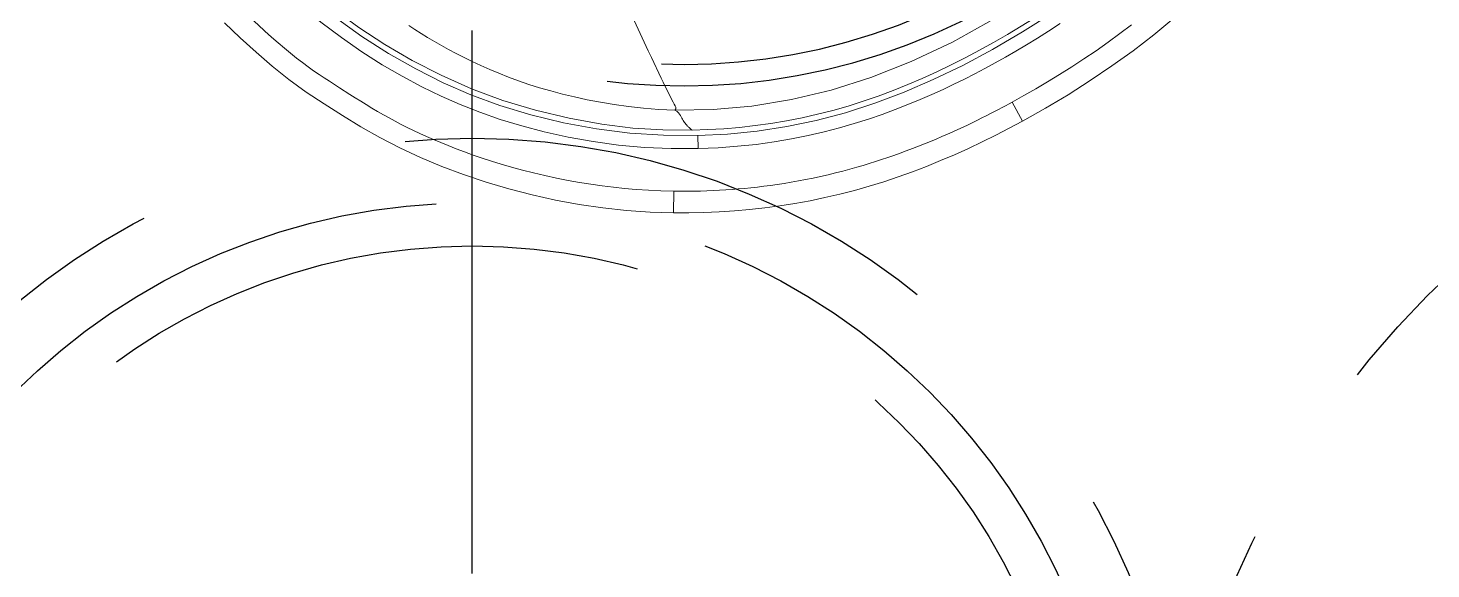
# Model space of a CAD drawing. Header units: inches. Extents: x 160917 to 162189, y -51061 to -50161.
# Drawn here: x 161499.13 to 161531.65, y -50403.71 to -50391.16 of the extents above; entities that cross this region are included whole.
import ezdxf

# ---------------------------------------------------------------- set-up
doc = ezdxf.new("R2010")
doc.units = ezdxf.units.IN
doc.header["$LTSCALE"] = 2
doc.header["$MEASUREMENT"] = 0
doc.linetypes.add('CENTER', pattern=[50.8, 31.75, -6.35, 6.35, -6.35])
doc.linetypes.add('HIDDEN', pattern=[9.525, 6.35, -3.175])
doc.layers.get('0').update_dxf_attribs({"linetype": 'CONTINUOUS'})
doc.layers.add('PRODUCT', color=1, linetype='CONTINUOUS', lineweight=15)
doc.layers.add('SP', color=3, linetype='CONTINUOUS')

# ---------------------------------------------------------------- blocks, each defined once
blk = doc.blocks.new('20160825.182511')
at = {"color": 8, "linetype": 'HIDDEN'}
blk.add_circle((0, 0), 16.5, dxfattribs=at)
at = {"layer": 'SP', "linetype": 'CENTER', "ltscale": 0.25}
blk.add_line((0, -19), (0, 19), dxfattribs=at)
at = {"layer": 'SP', "linetype": 'HIDDEN'}
for radius in [15, 14]:
    blk.add_circle((0, 0), radius, dxfattribs=at)
blk = doc.blocks.new('20160903.101622')
at = {"color": 8, "linetype": 'HIDDEN', "ltscale": 0.8}
blk.add_line((-13.128, -0.67), (5.121, -0.67), dxfattribs=at)
for centre, radius, start, end in [((-13.128, -3.67), 3, 90, 142.5048), ((-13.128, -3.67), 3, 90, 142.5048), ((-12.003, -4.67), 4, 90, 143.1301), ((3.997, -4.67), 4, 36.8699, 90), ((5.121, -3.67), 3, 37.4952, 90), ((-4.003, -10.67), 14.5, 142.5048, 37.4952), ((-4.003, -10.67), 14, 143.1301, 36.8699)]:
    blk.add_arc(centre, radius, start, end, dxfattribs=at)

msp = doc.modelspace()

# ---------------------------------------------------------------- linework, layer by layer
at = {"color": 8, "linetype": 'HIDDEN', "ltscale": 0.7}
msp.add_circle((161546.428, -50412.211), 21, dxfattribs=at)
at = {"layer": 'PRODUCT', "linetype": 'ByBlock'}
for p, q in [((161513.508, -50391.689), (161513.182, -50390.978)), ((161506.347, -50392.544), (161506.589, -50392.699)), ((161522.188, -50393.315), (161521.945, -50392.875)), ((161514.891, -50393.513), (161514.523, -50393.523)), ((161514.666, -50393.954), (161514.659, -50393.653)), ((161514.091, -50395.444), (161514.101, -50394.942))]:
    msp.add_line(p, q, dxfattribs=at)
for points in [[(161514.523, -50393.523), (161513.848, -50393.522), (161513.15, -50393.476), (161512.43, -50393.385), (161511.673, -50393.246), (161510.894, -50393.063), (161510.135, -50392.837), (161509.408, -50392.566), (161508.703, -50392.253), (161508.03, -50391.91), (161507.396, -50391.542), (161506.794, -50391.145), (161506.217, -50390.718), (161505.661, -50390.261), (161505.128, -50389.774), (161504.62, -50389.257)], [(161504.258, -50389.502), (161504.635, -50389.896), (161505.036, -50390.279), (161505.459, -50390.652), (161505.914, -50391.021), (161506.391, -50391.38), (161506.867, -50391.711), (161507.334, -50392.007), (161507.8, -50392.276), (161508.26, -50392.52), (161508.705, -50392.737), (161509.143, -50392.93), (161509.599, -50393.108), (161510.077, -50393.275), (161510.574, -50393.427), (161511.095, -50393.563), (161511.649, -50393.685), (161512.228, -50393.791), (161512.821, -50393.872), (161513.423, -50393.925), (161514.038, -50393.952), (161514.666, -50393.954)], [(161503.336, -50389.959), (161503.487, -50390.121), (161503.642, -50390.283), (161503.801, -50390.446), (161503.966, -50390.611), (161504.135, -50390.776), (161504.301, -50390.935), (161504.462, -50391.086), (161504.62, -50391.23), (161504.774, -50391.367), (161504.924, -50391.498), (161505.07, -50391.623), (161505.213, -50391.741), (161505.352, -50391.852), (161505.488, -50391.956), (161505.62, -50392.055), (161505.748, -50392.146), (161505.873, -50392.232), (161505.995, -50392.314), (161506.113, -50392.393), (161506.347, -50392.544)], [(161514.658, -50393.653), (161513.862, -50393.645), (161513.078, -50393.593), (161512.307, -50393.498), (161511.54, -50393.356), (161510.785, -50393.171), (161510.064, -50392.952), (161509.391, -50392.705), (161508.751, -50392.424), (161508.12, -50392.104), (161507.488, -50391.747), (161506.865, -50391.351), (161506.252, -50390.909), (161505.65, -50390.417), (161505.058, -50389.879)], [(161514.124, -50393.059), (161515.009, -50393.047), (161515.912, -50392.969), (161516.828, -50392.818), (161517.745, -50392.595), (161518.664, -50392.302), (161519.604, -50391.935), (161520.562, -50391.481), (161521.526, -50390.946), (161522.486, -50390.318)], [(161522.784, -50390.717), (161522.471, -50390.919), (161522.154, -50391.115), (161521.835, -50391.306), (161521.512, -50391.492), (161521.186, -50391.672), (161520.858, -50391.845), (161520.528, -50392.012), (161520.196, -50392.172), (161519.861, -50392.324), (161519.523, -50392.47), (161519.182, -50392.608), (161518.838, -50392.737), (161518.49, -50392.856), (161518.14, -50392.966), (161517.787, -50393.067), (161517.431, -50393.158), (161517.073, -50393.239), (161516.713, -50393.31), (161516.351, -50393.37), (161515.988, -50393.421), (161515.623, -50393.462), (161515.258, -50393.492), (161514.891, -50393.513)], [(161514.091, -50395.444), (161513.548, -50395.426), (161513.003, -50395.388), (161512.457, -50395.328), (161511.908, -50395.248), (161511.358, -50395.147), (161510.814, -50395.027), (161510.276, -50394.888), (161509.745, -50394.73), (161509.225, -50394.555), (161508.718, -50394.366), (161508.223, -50394.16), (161507.745, -50393.938), (161507.287, -50393.699), (161506.845, -50393.445), (161506.414, -50393.182), (161505.991, -50392.916), (161505.578, -50392.642), (161505.177, -50392.352), (161504.79, -50392.043), (161504.414, -50391.719), (161504.044, -50391.383), (161503.679, -50391.035)], [(161522.891, -50390.804), (161522.187, -50391.248), (161521.49, -50391.654), (161520.798, -50392.023), (161520.114, -50392.354), (161519.437, -50392.647), (161518.759, -50392.903), (161518.08, -50393.12), (161517.401, -50393.299), (161516.72, -50393.442), (161516.035, -50393.549), (161515.348, -50393.619), (161514.658, -50393.653)], [(161525.695, -50390.929), (161525.23, -50391.315), (161524.751, -50391.684), (161524.258, -50392.037), (161523.755, -50392.377), (161523.243, -50392.703), (161522.721, -50393.016), (161522.188, -50393.315)], [(161507.959, -50391.095), (161508.098, -50391.187), (161508.242, -50391.28), (161508.392, -50391.373), (161508.548, -50391.467), (161508.71, -50391.561), (161508.879, -50391.656), (161509.055, -50391.75), (161509.237, -50391.844), (161509.428, -50391.936), (161509.625, -50392.028), (161509.831, -50392.118), (161510.045, -50392.207), (161510.267, -50392.295), (161510.498, -50392.38), (161510.737, -50392.463), (161510.987, -50392.542), (161511.247, -50392.616), (161511.518, -50392.687), (161511.799, -50392.755), (161512.093, -50392.819), (161512.399, -50392.879), (161512.716, -50392.931), (161513.048, -50392.975), (161513.394, -50393.013), (161513.754, -50393.043), (161514.124, -50393.059)], [(161514.666, -50393.954), (161515.13, -50393.933), (161515.578, -50393.9), (161516.01, -50393.856), (161516.426, -50393.798), (161516.826, -50393.729), (161517.211, -50393.651), (161517.582, -50393.566), (161517.939, -50393.473), (161518.283, -50393.374), (161518.613, -50393.271), (161518.93, -50393.162), (161519.235, -50393.049), (161519.529, -50392.934), (161519.812, -50392.816), (161520.084, -50392.697), (161520.344, -50392.579), (161520.594, -50392.46), (161520.839, -50392.34), (161521.078, -50392.218), (161521.312, -50392.094), (161521.548, -50391.966), (161521.787, -50391.832), (161522.028, -50391.694), (161522.275, -50391.548), (161522.53, -50391.392), (161522.791, -50391.228), (161523.058, -50391.055)], [(161521.945, -50392.875), (161522.217, -50392.724), (161522.49, -50392.567), (161522.766, -50392.403), (161523.046, -50392.232), (161523.328, -50392.055), (161523.609, -50391.871), (161523.889, -50391.682), (161524.167, -50391.487), (161524.442, -50391.287), (161524.713, -50391.082)], [(161513.806, -50392.32), (161513.579, -50391.841), (161513.508, -50391.689)], [(161513.893, -50392.497), (161513.851, -50392.413), (161513.806, -50392.32)], [(161514.124, -50393.059), (161514.144, -50393.029), (161514.146, -50392.996), (161514.133, -50392.96), (161514.109, -50392.92), (161514.082, -50392.875), (161514.055, -50392.826), (161514.029, -50392.771), (161514, -50392.712), (161513.968, -50392.646), (161513.893, -50392.497)], [(161506.589, -50392.699), (161506.713, -50392.777), (161506.839, -50392.855), (161506.967, -50392.934), (161507.098, -50393.012), (161507.23, -50393.09), (161507.365, -50393.167), (161507.5, -50393.243), (161507.637, -50393.318), (161507.776, -50393.391), (161507.918, -50393.463), (161508.062, -50393.534), (161508.21, -50393.604), (161508.365, -50393.673), (161508.526, -50393.743), (161508.695, -50393.814), (161508.871, -50393.884), (161509.056, -50393.957), (161509.248, -50394.029), (161509.449, -50394.102), (161509.657, -50394.174), (161509.873, -50394.246), (161510.1, -50394.317), (161510.34, -50394.386), (161510.59, -50394.454), (161510.847, -50394.518), (161511.111, -50394.58), (161511.382, -50394.638), (161511.651, -50394.692), (161511.915, -50394.739), (161512.177, -50394.782), (161512.439, -50394.819), (161512.699, -50394.852), (161512.959, -50394.879), (161513.229, -50394.902), (161513.51, -50394.92), (161513.801, -50394.933), (161514.101, -50394.942)], [(161514.101, -50394.942), (161514.26, -50394.943), (161514.416, -50394.943), (161514.569, -50394.941), (161514.72, -50394.938), (161514.867, -50394.933), (161515.014, -50394.927), (161515.16, -50394.92), (161515.304, -50394.912), (161515.449, -50394.902), (161515.594, -50394.89), (161515.74, -50394.877), (161515.887, -50394.862), (161516.037, -50394.846), (161516.188, -50394.827), (161516.342, -50394.807), (161516.499, -50394.784), (161516.659, -50394.76), (161516.821, -50394.733), (161516.987, -50394.703), (161517.156, -50394.671), (161517.327, -50394.637), (161517.501, -50394.6), (161517.677, -50394.56), (161517.85, -50394.518), (161518.018, -50394.475), (161518.182, -50394.431), (161518.341, -50394.387), (161518.489, -50394.344), (161518.631, -50394.3), (161518.773, -50394.256), (161518.917, -50394.21), (161519.06, -50394.162), (161519.203, -50394.113), (161519.346, -50394.062), (161519.49, -50394.009), (161519.632, -50393.955), (161519.773, -50393.9), (161519.912, -50393.844), (161520.049, -50393.788), (161520.182, -50393.732), (161520.314, -50393.675), (161520.442, -50393.619), (161520.566, -50393.563), (161520.688, -50393.508), (161520.806, -50393.453), (161520.921, -50393.399), (161521.032, -50393.345), (161521.14, -50393.292), (161521.244, -50393.241), (161521.345, -50393.19), (161521.443, -50393.141), (161521.536, -50393.093), (161521.626, -50393.046), (161521.712, -50393.001), (161521.794, -50392.958), (161521.872, -50392.916), (161521.945, -50392.875)], [(161522.188, -50393.315), (161521.877, -50393.482), (161521.564, -50393.643), (161521.248, -50393.799), (161520.93, -50393.95), (161520.609, -50394.095), (161520.286, -50394.233), (161519.96, -50394.366), (161519.632, -50394.492), (161519.3, -50394.611), (161518.966, -50394.722), (161518.629, -50394.827), (161518.29, -50394.923), (161517.948, -50395.011), (161517.604, -50395.091), (161517.258, -50395.164), (161516.909, -50395.228), (161516.559, -50395.283), (161516.209, -50395.331), (161515.857, -50395.37), (161515.505, -50395.401), (161515.152, -50395.423), (161514.799, -50395.438), (161514.446, -50395.445), (161514.091, -50395.444)], [(161514.21, -50393.123), (161514.175, -50393.092), (161514.124, -50393.059)], [(161514.318, -50393.298), (161514.301, -50393.272), (161514.283, -50393.244), (161514.268, -50393.214), (161514.252, -50393.184), (161514.234, -50393.154), (161514.21, -50393.123)], [(161514.431, -50393.443), (161514.42, -50393.434), (161514.41, -50393.423), (161514.399, -50393.411), (161514.387, -50393.398), (161514.375, -50393.383), (161514.361, -50393.365), (161514.347, -50393.345), (161514.318, -50393.298)], [(161514.523, -50393.523), (161514.503, -50393.51), (161514.49, -50393.498), (161514.478, -50393.486), (161514.466, -50393.475), (161514.453, -50393.464), (161514.442, -50393.453), (161514.431, -50393.443)]]:
    msp.add_lwpolyline(points, dxfattribs=at)

# ---------------------------------------------------------------- block references
at = {"linetype": 'ByBlock'}
msp.add_blockref('20160903.101622', (161518.341, -50367.329), dxfattribs=at)
at = {"layer": 'SP', "linetype": 'ByBlock'}
msp.add_blockref('20160825.182511', (161509.428, -50410.211), dxfattribs=at)

doc.saveas('drawing.dxf')
